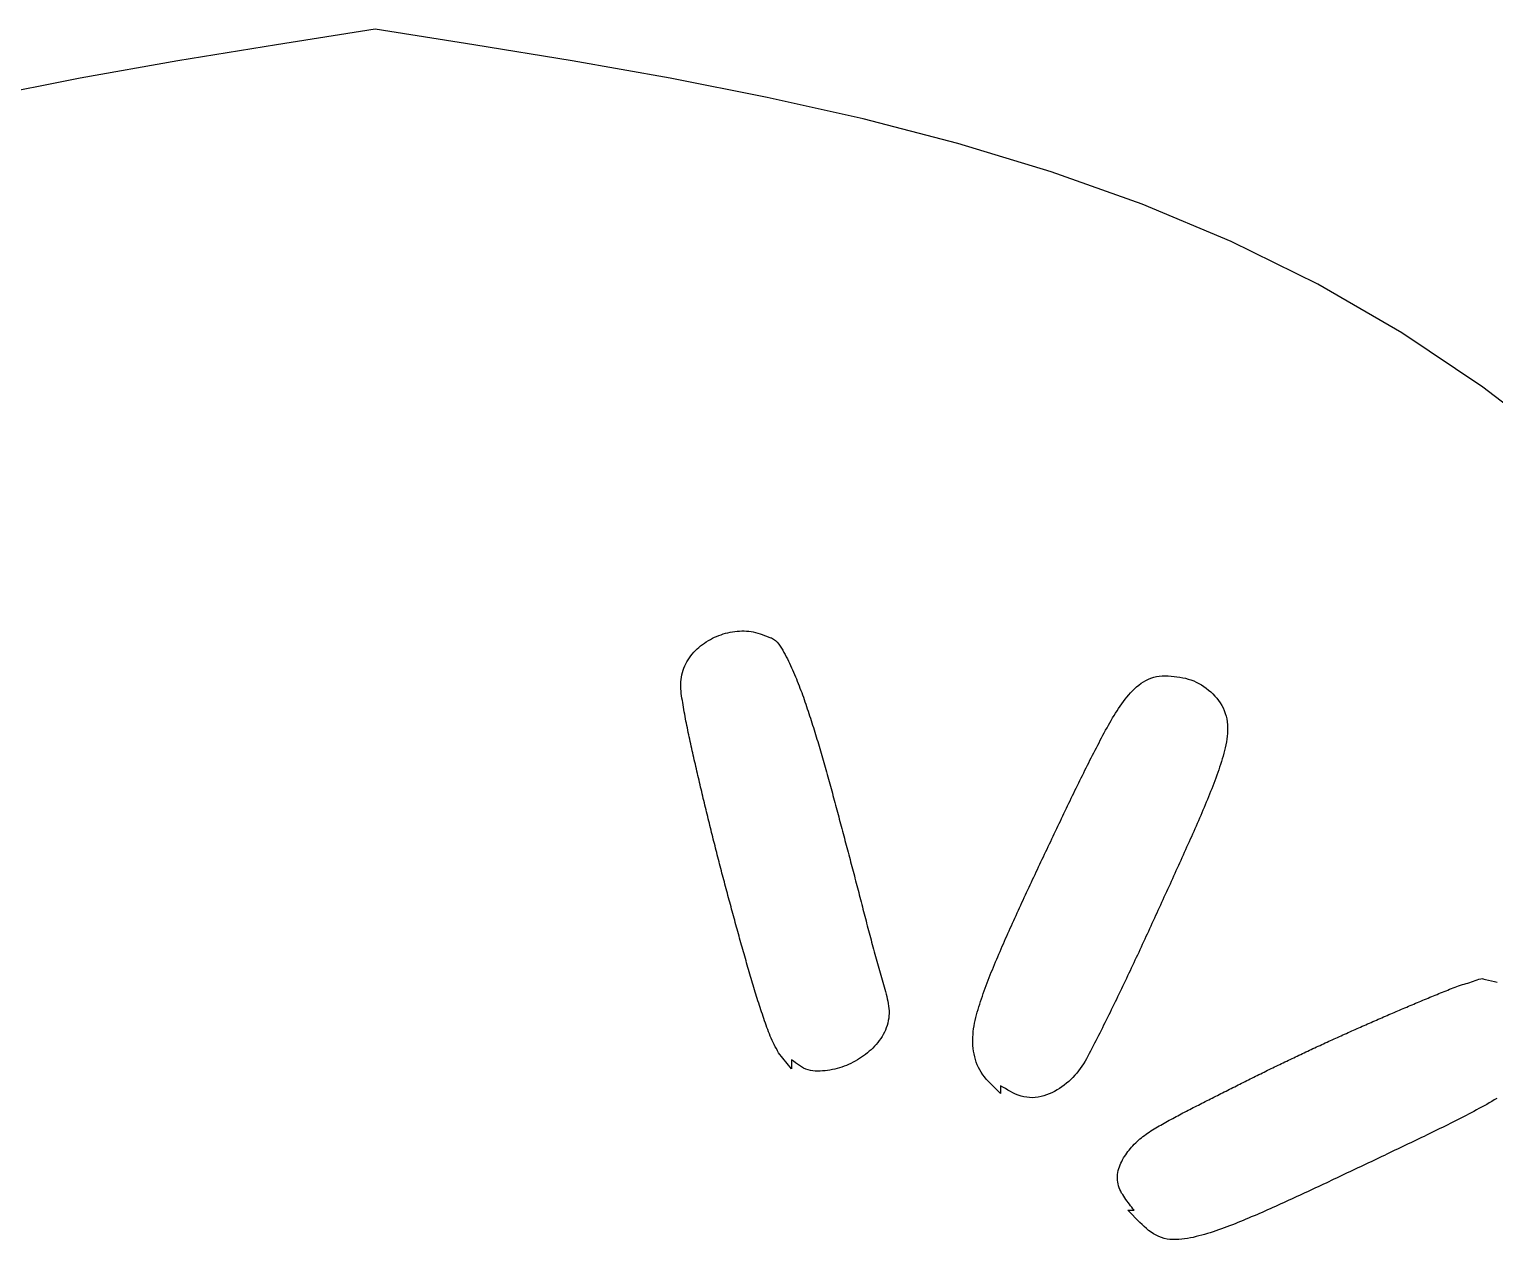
# Model space of a CAD drawing. Extents: x 94.2 to 110.9, y 183.9 to 225.2.
# Drawn here: x 106.144 to 109.278, y 189.358 to 191.946 of the extents above; entities that cross this region are included whole.
import ezdxf

# ---------------------------------------------------------------- set-up
doc = ezdxf.new("R2010")
doc.units = 0
doc.layers.add('CALQUE_1', color=7, linetype='CONTINUOUS')

msp = doc.modelspace()

# ---------------------------------------------------------------- linework, layer by layer
at = {"layer": 'CALQUE_1', "color": 7}
for points in [[(106.8835, 191.9456), (106.6724, 191.9124), (106.4618, 191.878), (106.2524, 191.841), (106.0448, 191.8001)], [(109.4188, 191.0536), (109.2521, 191.1809), (109.0789, 191.2969), (108.8995, 191.4008), (108.7143, 191.4921), (108.5239, 191.5717), (108.329, 191.6411), (108.13, 191.7014), (107.9275, 191.7539), (107.7222, 191.8), (107.5145, 191.8409), (107.3051, 191.8779), (107.0946, 191.9124), (106.8835, 191.9456)], [(107.7461, 189.7576), (107.744, 189.7621), (107.7417, 189.7665), (107.7389, 189.7707), (107.7366, 189.7751), (107.7345, 189.7796), (107.7323, 189.7841), (107.7303, 189.7886), (107.7284, 189.7932), (107.7266, 189.7979), (107.7249, 189.8026), (107.7232, 189.8073), (107.7215, 189.812), (107.7198, 189.8166), (107.7181, 189.8213), (107.7165, 189.826), (107.7148, 189.8307), (107.7132, 189.8354), (107.7116, 189.8402), (107.71, 189.8449), (107.7085, 189.8496), (107.7069, 189.8544), (107.7054, 189.8591), (107.7039, 189.8639), (107.7023, 189.8686), (107.7008, 189.8734), (107.6994, 189.8781), (107.6979, 189.8829), (107.6964, 189.8876), (107.695, 189.8924), (107.6935, 189.8972), (107.6921, 189.9019), (107.6906, 189.9067), (107.6892, 189.9115), (107.6878, 189.9163), (107.6864, 189.9211), (107.685, 189.9258), (107.6836, 189.9306), (107.6822, 189.9354), (107.6808, 189.9402), (107.6794, 189.945), (107.678, 189.9498), (107.6767, 189.9546), (107.6753, 189.9594), (107.6739, 189.9641), (107.6726, 189.9689), (107.6712, 189.9737), (107.6699, 189.9785), (107.6685, 189.9833), (107.6672, 189.9881), (107.6658, 189.9929), (107.6645, 189.9977), (107.6631, 190.0025), (107.6618, 190.0073), (107.6605, 190.0121), (107.6591, 190.0169), (107.6578, 190.0217), (107.6565, 190.0265), (107.6552, 190.0314), (107.6538, 190.0362), (107.6525, 190.041), (107.6512, 190.0458), (107.6499, 190.0506), (107.6486, 190.0554), (107.6473, 190.0602), (107.6459, 190.065), (107.6446, 190.0698), (107.6433, 190.0746), (107.642, 190.0794), (107.6407, 190.0842), (107.6394, 190.0891), (107.6381, 190.0939), (107.6368, 190.0987), (107.6356, 190.1035), (107.6343, 190.1083), (107.633, 190.1131), (107.6317, 190.1179), (107.6304, 190.1228), (107.6292, 190.1276), (107.6279, 190.1324), (107.6266, 190.1372), (107.6253, 190.142), (107.6241, 190.1469), (107.6228, 190.1517), (107.6216, 190.1565), (107.6203, 190.1613), (107.6191, 190.1662), (107.6178, 190.171), (107.6166, 190.1758), (107.6153, 190.1806), (107.6141, 190.1855), (107.6128, 190.1903), (107.6116, 190.1951), (107.6104, 190.1999), (107.6092, 190.2048), (107.6079, 190.2096), (107.6067, 190.2144), (107.6055, 190.2193), (107.6043, 190.2241), (107.6031, 190.2289), (107.6019, 190.2338), (107.6007, 190.2386), (107.5995, 190.2435), (107.5983, 190.2483), (107.5971, 190.2531), (107.5959, 190.258), (107.5947, 190.2628), (107.5935, 190.2677), (107.5923, 190.2725), (107.5912, 190.2773), (107.59, 190.2822), (107.5888, 190.287), (107.5877, 190.2919), (107.5865, 190.2967), (107.5853, 190.3016), (107.5842, 190.3064), (107.583, 190.3113), (107.5819, 190.3161), (107.5807, 190.321), (107.5796, 190.3258), (107.5784, 190.3307), (107.5773, 190.3355), (107.5762, 190.3404), (107.5751, 190.3452), (107.5739, 190.3501), (107.5728, 190.3549), (107.5717, 190.3598), (107.5706, 190.3647), (107.5694, 190.3695), (107.5683, 190.3744), (107.5672, 190.3792), (107.5661, 190.3841), (107.565, 190.389), (107.5639, 190.3938), (107.5628, 190.3987), (107.5617, 190.4035), (107.5606, 190.4084), (107.5596, 190.4133), (107.5585, 190.4181), (107.5574, 190.423), (107.5564, 190.4279), (107.5553, 190.4328), (107.5543, 190.4376), (107.5533, 190.4425), (107.5522, 190.4474), (107.5512, 190.4523), (107.5503, 190.4572), (107.5493, 190.462), (107.5483, 190.4669), (107.5474, 190.4718), (107.5465, 190.4767), (107.5456, 190.4816), (107.5447, 190.4865), (107.5438, 190.4914), (107.5429, 190.4963), (107.5421, 190.5012), (107.5413, 190.5062), (107.5405, 190.5111), (107.5397, 190.516), (107.539, 190.521), (107.5383, 190.5259), (107.5378, 190.5309), (107.5374, 190.5359), (107.5372, 190.5408), (107.5372, 190.5458), (107.5374, 190.5508), (107.5379, 190.5558), (107.5386, 190.5608), (107.5395, 190.5657), (107.5407, 190.5706), (107.5421, 190.5754), (107.5438, 190.5802), (107.5457, 190.5848), (107.5478, 190.5893), (107.5502, 190.5937), (107.5528, 190.598), (107.5556, 190.6022), (107.5586, 190.6062), (107.5617, 190.6101), (107.565, 190.6139), (107.5685, 190.6175), (107.5721, 190.621), (107.5758, 190.6244), (107.5797, 190.6276), (107.5836, 190.6306), (107.5877, 190.6336), (107.5918, 190.6363), (107.5961, 190.639), (107.6004, 190.6414), (107.6049, 190.6438), (107.6094, 190.6459), (107.6139, 190.6479), (107.6186, 190.6498), (107.6233, 190.6515), (107.628, 190.653), (107.6328, 190.6544), (107.6377, 190.6556), (107.6426, 190.6567), (107.6475, 190.6576), (107.6525, 190.6584), (107.6575, 190.6589), (107.6625, 190.6593), (107.6675, 190.6595), (107.6725, 190.6595), (107.6775, 190.6593), (107.6825, 190.6589), (107.6874, 190.6582), (107.6923, 190.6573), (107.6971, 190.6562), (107.7019, 190.6548), (107.7066, 190.6533), (107.7114, 190.6517), (107.7161, 190.65), (107.7207, 190.6481), (107.7254, 190.6463), (107.7301, 190.6444)], [(107.7301, 190.6444), (107.7309, 190.6449)], [(107.7309, 190.6449), (107.7352, 190.6419), (107.7394, 190.6388), (107.7433, 190.6353), (107.7468, 190.6314), (107.7499, 190.6272), (107.7527, 190.6228), (107.7554, 190.6182), (107.7579, 190.6137), (107.7604, 190.6091), (107.7628, 190.6044), (107.7651, 190.5997), (107.7674, 190.5951), (107.7697, 190.5903), (107.7719, 190.5856), (107.7741, 190.5809), (107.7763, 190.5761), (107.7784, 190.5713), (107.7804, 190.5665), (107.7824, 190.5617), (107.7844, 190.5568), (107.7864, 190.552), (107.7883, 190.5471), (107.7902, 190.5422), (107.792, 190.5373), (107.7939, 190.5325), (107.7957, 190.5276), (107.7975, 190.5226), (107.7993, 190.5177), (107.801, 190.5128), (107.8028, 190.5079), (107.8045, 190.5029), (107.8062, 190.498), (107.8078, 190.493), (107.8095, 190.4881), (107.8112, 190.4831), (107.8128, 190.4781), (107.8144, 190.4732), (107.816, 190.4682), (107.8176, 190.4632), (107.8192, 190.4582), (107.8207, 190.4532), (107.8223, 190.4482), (107.8238, 190.4432), (107.8254, 190.4382), (107.8269, 190.4332), (107.8284, 190.4282), (107.83, 190.4232), (107.8315, 190.4182), (107.833, 190.4132), (107.8344, 190.4082), (107.8359, 190.4032), (107.8374, 190.3982), (107.8389, 190.3932), (107.8403, 190.3881), (107.8418, 190.3831), (107.8432, 190.3781), (107.8446, 190.373), (107.8461, 190.368), (107.8475, 190.363), (107.8489, 190.358), (107.8503, 190.3529), (107.8517, 190.3479), (107.8531, 190.3428), (107.8545, 190.3378), (107.8558, 190.3328), (107.8572, 190.3277), (107.8586, 190.3227), (107.86, 190.3176), (107.8613, 190.3126), (107.8627, 190.3075), (107.8641, 190.3025), (107.8654, 190.2974), (107.8668, 190.2924), (107.8681, 190.2873), (107.8695, 190.2823), (107.8708, 190.2772), (107.8722, 190.2722), (107.8735, 190.2671), (107.8749, 190.2621), (107.8762, 190.257), (107.8775, 190.252), (107.8789, 190.2469), (107.8802, 190.2419), (107.8816, 190.2368), (107.8829, 190.2318), (107.8843, 190.2267), (107.8856, 190.2217), (107.887, 190.2166), (107.8883, 190.2115), (107.8897, 190.2065), (107.891, 190.2014), (107.8924, 190.1964), (107.8937, 190.1913), (107.895, 190.1863), (107.8964, 190.1812), (107.8977, 190.1762), (107.8991, 190.1711), (107.9004, 190.1661), (107.9017, 190.161), (107.9031, 190.156), (107.9044, 190.1509), (107.9057, 190.1458), (107.9071, 190.1408), (107.9084, 190.1357), (107.9097, 190.1307), (107.911, 190.1256), (107.9124, 190.1206), (107.9137, 190.1155), (107.915, 190.1104), (107.9163, 190.1054), (107.9176, 190.1003), (107.919, 190.0953), (107.9203, 190.0902), (107.9216, 190.0851), (107.9229, 190.0801), (107.9242, 190.075), (107.9255, 190.0699), (107.9268, 190.0649), (107.9281, 190.0598), (107.9294, 190.0547), (107.9307, 190.0497), (107.932, 190.0446), (107.9333, 190.0395), (107.9347, 190.0345), (107.936, 190.0294), (107.9373, 190.0243), (107.9386, 190.0193), (107.9399, 190.0142), (107.9413, 190.0092), (107.9426, 190.0041), (107.944, 189.9991), (107.9453, 189.994), (107.9467, 189.989), (107.948, 189.9839), (107.9494, 189.9789), (107.9508, 189.9738), (107.9522, 189.9688), (107.9536, 189.9638), (107.955, 189.9587), (107.9564, 189.9537), (107.9579, 189.9487), (107.9593, 189.9437), (107.9608, 189.9386), (107.9622, 189.9336), (107.9637, 189.9286), (107.9652, 189.9236), (107.9666, 189.9186), (107.9681, 189.9136), (107.9695, 189.9086), (107.9709, 189.9035), (107.9723, 189.8985), (107.9737, 189.8934), (107.975, 189.8884), (107.9763, 189.8833), (107.9775, 189.8782), (107.9786, 189.8731), (107.9797, 189.8679), (107.9807, 189.8628), (107.9816, 189.8576), (107.9822, 189.8524), (107.9826, 189.8472), (107.9827, 189.842), (107.9824, 189.8368), (107.9818, 189.8315), (107.9809, 189.8264), (107.9797, 189.8212), (107.9783, 189.8162), (107.9766, 189.8112), (107.9747, 189.8063), (107.9725, 189.8015), (107.9702, 189.7969), (107.9676, 189.7923), (107.9648, 189.7879), (107.9617, 189.7836), (107.9585, 189.7795), (107.9551, 189.7755), (107.9516, 189.7716), (107.9479, 189.7679), (107.9441, 189.7642), (107.9402, 189.7608), (107.9362, 189.7574), (107.9321, 189.7542), (107.9279, 189.7511), (107.9236, 189.7481), (107.9192, 189.7452), (107.9148, 189.7425), (107.9102, 189.7399), (107.9056, 189.7374), (107.9009, 189.7351), (107.8962, 189.7328), (107.8914, 189.7308), (107.8865, 189.7289), (107.8816, 189.7271), (107.8766, 189.7255), (107.8715, 189.7241), (107.8665, 189.7228), (107.8614, 189.7217), (107.8562, 189.7208), (107.851, 189.72), (107.8458, 189.7193), (107.8406, 189.7188), (107.8354, 189.7185), (107.8301, 189.7184), (107.8249, 189.7185), (107.8197, 189.719), (107.8145, 189.7198), (107.8094, 189.721), (107.8044, 189.7227), (107.7997, 189.7249), (107.7952, 189.7276), (107.7908, 189.7305), (107.7865, 189.7335), (107.7822, 189.7365), (107.778, 189.7395), (107.7737, 189.7425)], [(108.1945, 189.697), (108.1905, 189.7016), (108.1866, 189.7062), (108.1829, 189.7109), (108.1795, 189.7159), (108.1764, 189.7211), (108.1737, 189.7265), (108.1713, 189.732), (108.1692, 189.7377), (108.1674, 189.7434), (108.1658, 189.7493), (108.1645, 189.7551), (108.1634, 189.7611), (108.1625, 189.7671), (108.1619, 189.7731), (108.1615, 189.7791), (108.1615, 189.7851), (108.1616, 189.7911), (108.1621, 189.7971), (108.1627, 189.8032), (108.1635, 189.8091), (108.1645, 189.8151), (108.1656, 189.821), (108.1669, 189.8269), (108.1683, 189.8328), (108.1698, 189.8386), (108.1713, 189.8444), (108.173, 189.8502), (108.1747, 189.856), (108.1764, 189.8618), (108.1783, 189.8675), (108.1802, 189.8732), (108.1821, 189.8789), (108.1841, 189.8846), (108.1861, 189.8903), (108.1882, 189.896), (108.1903, 189.9016), (108.1925, 189.9073), (108.1946, 189.9129), (108.1968, 189.9185), (108.1991, 189.9241), (108.2013, 189.9297), (108.2036, 189.9353), (108.2059, 189.9409), (108.2082, 189.9464), (108.2105, 189.952), (108.2128, 189.9576), (108.2151, 189.9631), (108.2175, 189.9687), (108.2199, 189.9742), (108.2222, 189.9797), (108.2246, 189.9853), (108.227, 189.9908), (108.2295, 189.9963), (108.2319, 190.0018), (108.2343, 190.0073), (108.2368, 190.0129), (108.2392, 190.0184), (108.2417, 190.0239), (108.2442, 190.0293), (108.2466, 190.0348), (108.2491, 190.0403), (108.2516, 190.0458), (108.2541, 190.0513), (108.2566, 190.0568), (108.2591, 190.0623), (108.2616, 190.0677), (108.2641, 190.0732), (108.2667, 190.0787), (108.2692, 190.0841), (108.2717, 190.0896), (108.2743, 190.0951), (108.2768, 190.1005), (108.2793, 190.106), (108.2819, 190.1115), (108.2844, 190.1169), (108.287, 190.1224), (108.2895, 190.1278), (108.2921, 190.1333), (108.2947, 190.1388), (108.2972, 190.1442), (108.2998, 190.1497), (108.3024, 190.1551), (108.3049, 190.1606), (108.3075, 190.166), (108.3101, 190.1715), (108.3127, 190.1769), (108.3152, 190.1824), (108.3178, 190.1878), (108.3204, 190.1932), (108.323, 190.1987), (108.3256, 190.2041), (108.3282, 190.2096), (108.3307, 190.215), (108.3333, 190.2205), (108.3359, 190.2259), (108.3385, 190.2314), (108.3411, 190.2368), (108.3437, 190.2422), (108.3463, 190.2477), (108.3489, 190.2531), (108.3515, 190.2586), (108.3541, 190.264), (108.3567, 190.2694), (108.3593, 190.2749), (108.3619, 190.2803), (108.3645, 190.2857), (108.3671, 190.2912), (108.3697, 190.2966), (108.3723, 190.302), (108.375, 190.3074), (108.3776, 190.3129), (108.3802, 190.3183), (108.3829, 190.3237), (108.3855, 190.3291), (108.3881, 190.3345), (108.3908, 190.3399), (108.3935, 190.3453), (108.3961, 190.3507), (108.3988, 190.3561), (108.4015, 190.3615), (108.4042, 190.3669), (108.4068, 190.3723), (108.4095, 190.3777), (108.4123, 190.3831), (108.415, 190.3885), (108.4177, 190.3938), (108.4205, 190.3992), (108.4232, 190.4046), (108.426, 190.4099), (108.4288, 190.4153), (108.4316, 190.4206), (108.4344, 190.4259), (108.4372, 190.4313), (108.44, 190.4366), (108.4429, 190.4419), (108.4458, 190.4472), (108.4487, 190.4525), (108.4516, 190.4577), (108.4546, 190.463), (108.4576, 190.4682), (108.4607, 190.4734), (108.4638, 190.4786), (108.467, 190.4837), (108.4702, 190.4888), (108.4735, 190.4938), (108.4768, 190.4988), (108.4802, 190.5038), (108.4838, 190.5087), (108.4874, 190.5135), (108.4911, 190.5182), (108.495, 190.5229), (108.499, 190.5274), (108.5032, 190.5317), (108.5075, 190.5359), (108.512, 190.54), (108.5166, 190.5438), (108.5214, 190.5475), (108.5265, 190.5508), (108.5317, 190.5538), (108.5371, 190.5564), (108.5427, 190.5586), (108.5485, 190.5604), (108.5544, 190.5618), (108.5603, 190.5627), (108.5663, 190.5633), (108.5724, 190.5636), (108.5784, 190.5638)], [(108.5797, 190.5636), (108.5859, 190.5629), (108.5921, 190.5623), (108.5983, 190.5615), (108.6044, 190.5606), (108.6105, 190.5595), (108.6165, 190.5582), (108.6224, 190.5566), (108.6283, 190.5548), (108.6341, 190.5526), (108.6397, 190.55), (108.6452, 190.5472), (108.6506, 190.5441), (108.6558, 190.5407), (108.6609, 190.5371), (108.6658, 190.5332), (108.6705, 190.5291), (108.6751, 190.5248), (108.6794, 190.5203), (108.6834, 190.5156), (108.6872, 190.5107), (108.6907, 190.5056), (108.6939, 190.5003), (108.6968, 190.4948), (108.6993, 190.4891), (108.7015, 190.4833), (108.7033, 190.4774), (108.7048, 190.4713), (108.7058, 190.4652), (108.7064, 190.4591), (108.7067, 190.4529), (108.7067, 190.4467), (108.7063, 190.4405), (108.7057, 190.4343), (108.7049, 190.4282), (108.7039, 190.4221), (108.7028, 190.416), (108.7015, 190.4099), (108.7, 190.4039), (108.6985, 190.3979), (108.6968, 190.392), (108.6951, 190.3861), (108.6933, 190.3802), (108.6914, 190.3743), (108.6895, 190.3684), (108.6875, 190.3625), (108.6855, 190.3567), (108.6834, 190.3509), (108.6813, 190.3451), (108.6792, 190.3393), (108.677, 190.3335), (108.6748, 190.3277), (108.6726, 190.322), (108.6703, 190.3162), (108.668, 190.3105), (108.6657, 190.3047), (108.6634, 190.299), (108.661, 190.2933), (108.6586, 190.2876), (108.6562, 190.2819), (108.6538, 190.2762), (108.6514, 190.2705), (108.649, 190.2649), (108.6465, 190.2592), (108.6441, 190.2535), (108.6416, 190.2479), (108.6391, 190.2422), (108.6366, 190.2366), (108.6341, 190.2309), (108.6316, 190.2253), (108.6291, 190.2196), (108.6266, 190.214), (108.6241, 190.2083), (108.6216, 190.2027), (108.619, 190.1971), (108.6165, 190.1914), (108.614, 190.1858), (108.6114, 190.1802), (108.6089, 190.1745), (108.6063, 190.1689), (108.6038, 190.1633), (108.6013, 190.1577), (108.5987, 190.152), (108.5961, 190.1464), (108.5936, 190.1408), (108.591, 190.1352), (108.5885, 190.1295), (108.5859, 190.1239), (108.5834, 190.1183), (108.5808, 190.1127), (108.5782, 190.1071), (108.5757, 190.1014), (108.5731, 190.0958), (108.5705, 190.0902), (108.568, 190.0846), (108.5654, 190.079), (108.5628, 190.0733), (108.5603, 190.0677), (108.5577, 190.0621), (108.5551, 190.0565), (108.5526, 190.0509), (108.55, 190.0453), (108.5474, 190.0396), (108.5448, 190.034), (108.5423, 190.0284), (108.5397, 190.0228), (108.5371, 190.0172), (108.5345, 190.0116), (108.5319, 190.006), (108.5294, 190.0004), (108.5268, 189.9947), (108.5242, 189.9891), (108.5216, 189.9835), (108.519, 189.9779), (108.5164, 189.9723), (108.5138, 189.9667), (108.5112, 189.9611), (108.5085, 189.9555), (108.5059, 189.9499), (108.5033, 189.9444), (108.5007, 189.9388), (108.498, 189.9332), (108.4954, 189.9276), (108.4927, 189.922), (108.4901, 189.9164), (108.4874, 189.9109), (108.4848, 189.9053), (108.4821, 189.8997), (108.4794, 189.8942), (108.4767, 189.8886), (108.4741, 189.883), (108.4714, 189.8775), (108.4687, 189.8719), (108.466, 189.8663), (108.4633, 189.8608), (108.4606, 189.8552), (108.4579, 189.8497), (108.4551, 189.8441), (108.4524, 189.8386), (108.4497, 189.8331), (108.4469, 189.8275), (108.4442, 189.822), (108.4414, 189.8165), (108.4387, 189.8109), (108.4359, 189.8054), (108.4332, 189.7999), (108.4304, 189.7944), (108.4276, 189.7889), (108.4248, 189.7834), (108.422, 189.7779), (108.4192, 189.7724), (108.4163, 189.7669), (108.4135, 189.7614), (108.4106, 189.7559), (108.4077, 189.7505), (108.4047, 189.7451), (108.4017, 189.7397), (108.3985, 189.7344), (108.3951, 189.7292), (108.3916, 189.7241), (108.3879, 189.7191), (108.3841, 189.7143), (108.3801, 189.7096), (108.3759, 189.705), (108.3715, 189.7006), (108.367, 189.6964), (108.3623, 189.6924), (108.3574, 189.6885), (108.3524, 189.6849), (108.3473, 189.6814), (108.342, 189.6782), (108.3366, 189.6752), (108.331, 189.6724), (108.3253, 189.6698), (108.3196, 189.6676), (108.3137, 189.6656), (108.3077, 189.664), (108.3016, 189.6628), (108.2954, 189.6621), (108.2892, 189.6617), (108.283, 189.6619), (108.2769, 189.6625), (108.2708, 189.6636), (108.2648, 189.6652), (108.259, 189.6672), (108.2532, 189.6695), (108.2476, 189.6721), (108.2421, 189.6749), (108.2366, 189.6779), (108.2313, 189.681), (108.226, 189.6841), (108.2207, 189.6873)], [(108.5784, 190.5638), (108.5797, 190.5636)], [(108.5066, 189.421), (108.5041, 189.4243), (108.5016, 189.4275), (108.499, 189.4308), (108.4965, 189.4341), (108.4941, 189.4374), (108.4916, 189.4407), (108.4891, 189.4441), (108.4867, 189.4475), (108.4844, 189.4509), (108.4822, 189.4544), (108.48, 189.4579), (108.4781, 189.4616), (108.4763, 189.4653), (108.4747, 189.4692), (108.4734, 189.4731), (108.4723, 189.4772), (108.4715, 189.4812), (108.471, 189.4854), (108.4708, 189.4895), (108.4709, 189.4936), (108.4713, 189.4978), (108.4719, 189.5019), (108.4728, 189.5059), (108.4739, 189.51), (108.4753, 189.514), (108.4768, 189.5179), (108.4784, 189.5217), (108.4802, 189.5255), (108.4821, 189.5292), (108.4842, 189.5328), (108.4863, 189.5363), (108.4886, 189.5398), (108.491, 189.5432), (108.4935, 189.5465), (108.496, 189.5497), (108.4987, 189.5529), (108.5014, 189.5561), (108.5042, 189.5591), (108.507, 189.5621), (108.51, 189.565), (108.513, 189.5679), (108.5161, 189.5707), (108.5192, 189.5734), (108.5224, 189.5761), (108.5256, 189.5787), (108.5289, 189.5812), (108.5322, 189.5836), (108.5356, 189.586), (108.539, 189.5883), (108.5425, 189.5906), (108.546, 189.5928), (108.5495, 189.5949), (108.5531, 189.5971), (108.5566, 189.5992), (108.5602, 189.6012), (108.5638, 189.6033), (108.5674, 189.6054), (108.571, 189.6074), (108.5746, 189.6094), (108.5782, 189.6114), (108.5818, 189.6134), (108.5855, 189.6154), (108.5891, 189.6174), (108.5928, 189.6193), (108.5964, 189.6213), (108.6001, 189.6232), (108.6037, 189.6252), (108.6074, 189.6271), (108.611, 189.629), (108.6147, 189.6309), (108.6184, 189.6328), (108.6221, 189.6347), (108.6257, 189.6366), (108.6294, 189.6385), (108.6331, 189.6404), (108.6368, 189.6423), (108.6405, 189.6441), (108.6442, 189.646), (108.6479, 189.6479), (108.6515, 189.6498), (108.6552, 189.6516), (108.6589, 189.6535), (108.6626, 189.6554), (108.6663, 189.6573), (108.67, 189.6591), (108.6737, 189.661), (108.6774, 189.6629), (108.6811, 189.6647), (108.6848, 189.6666), (108.6884, 189.6685), (108.6921, 189.6703), (108.6958, 189.6722), (108.6995, 189.6741), (108.7032, 189.6759), (108.7069, 189.6778), (108.7106, 189.6797), (108.7143, 189.6815), (108.718, 189.6834), (108.7217, 189.6852), (108.7254, 189.6871), (108.7291, 189.6889), (108.7328, 189.6908), (108.7365, 189.6926), (108.7402, 189.6945), (108.7439, 189.6963), (108.7476, 189.6982), (108.7513, 189.7), (108.755, 189.7019), (108.7587, 189.7037), (108.7624, 189.7055), (108.7661, 189.7074), (108.7698, 189.7092), (108.7735, 189.7111), (108.7773, 189.7129), (108.781, 189.7147), (108.7847, 189.7165), (108.7884, 189.7184), (108.7921, 189.7202), (108.7958, 189.722), (108.7995, 189.7238), (108.8033, 189.7256), (108.807, 189.7274), (108.8107, 189.7293), (108.8144, 189.7311), (108.8181, 189.7329), (108.8219, 189.7347), (108.8256, 189.7365), (108.8293, 189.7383), (108.8331, 189.7401), (108.8368, 189.7418), (108.8405, 189.7436), (108.8443, 189.7454), (108.848, 189.7472), (108.8517, 189.749), (108.8555, 189.7507), (108.8592, 189.7525), (108.8629, 189.7543), (108.8667, 189.756), (108.8704, 189.7578), (108.8742, 189.7596), (108.8779, 189.7613), (108.8817, 189.7631), (108.8854, 189.7648), (108.8892, 189.7666), (108.8929, 189.7683), (108.8967, 189.7701), (108.9004, 189.7718), (108.9042, 189.7735), (108.9079, 189.7753), (108.9117, 189.777), (108.9155, 189.7787), (108.9192, 189.7804), (108.923, 189.7822), (108.9268, 189.7839), (108.9305, 189.7856), (108.9343, 189.7873), (108.9381, 189.789), (108.9418, 189.7907), (108.9456, 189.7924), (108.9494, 189.7941), (108.9531, 189.7958), (108.9569, 189.7975), (108.9607, 189.7992), (108.9645, 189.8009), (108.9682, 189.8026), (108.972, 189.8043), (108.9758, 189.8059), (108.9796, 189.8076), (108.9834, 189.8093), (108.9871, 189.811), (108.9909, 189.8127), (108.9947, 189.8143), (108.9985, 189.816), (109.0023, 189.8177), (109.0061, 189.8193), (109.0099, 189.821), (109.0136, 189.8227), (109.0174, 189.8243), (109.0212, 189.826), (109.025, 189.8276), (109.0288, 189.8293), (109.0326, 189.8309), (109.0364, 189.8326), (109.0402, 189.8342), (109.044, 189.8359), (109.0478, 189.8375), (109.0516, 189.8392), (109.0554, 189.8408), (109.0592, 189.8424), (109.063, 189.8441), (109.0668, 189.8457), (109.0706, 189.8473), (109.0744, 189.849), (109.0782, 189.8506), (109.082, 189.8522), (109.0858, 189.8538), (109.0896, 189.8555), (109.0934, 189.8571), (109.0972, 189.8587), (109.101, 189.8603), (109.1049, 189.8619), (109.1087, 189.8635), (109.1125, 189.8651), (109.1163, 189.8667), (109.1201, 189.8683), (109.1239, 189.8699), (109.1277, 189.8715), (109.1316, 189.8731), (109.1354, 189.8747), (109.1392, 189.8763), (109.143, 189.8779), (109.1469, 189.8795), (109.1507, 189.881), (109.1545, 189.8826), (109.1583, 189.8841), (109.1622, 189.8857), (109.166, 189.8872), (109.1699, 189.8888), (109.1737, 189.8903), (109.1775, 189.8919), (109.1814, 189.8934), (109.1852, 189.8949), (109.1891, 189.8965), (109.1929, 189.898), (109.1968, 189.8994), (109.2007, 189.9008), (109.2046, 189.9021), (109.2086, 189.9034), (109.2125, 189.9045), (109.2165, 189.9057), (109.2205, 189.9068), (109.2244, 189.908), (109.2283, 189.9094), (109.2322, 189.9108), (109.2361, 189.9122), (109.2401, 189.9135), (109.244, 189.9149), (109.2479, 189.916), (109.2521, 189.9165)], [(109.2521, 189.9165), (109.2521, 189.9159)], [(109.2521, 189.9159), (109.2584, 189.9146), (109.2647, 189.9132), (109.271, 189.9117), (109.2772, 189.9101), (109.2833, 189.9084)], [(107.7737, 189.7425), (107.7737, 189.7232), (107.7461, 189.7576)], [(108.2207, 189.6873), (108.2207, 189.6709), (108.1945, 189.697)], [(109.2823, 189.66), (109.2769, 189.6568), (109.2715, 189.6536), (109.2661, 189.6505), (109.2606, 189.6474), (109.2551, 189.6444), (109.2496, 189.6413), (109.2441, 189.6383), (109.2386, 189.6354), (109.233, 189.6324), (109.2275, 189.6295), (109.2219, 189.6266), (109.2164, 189.6237), (109.2108, 189.6208), (109.2052, 189.618), (109.1996, 189.6151), (109.194, 189.6123), (109.1884, 189.6095), (109.1828, 189.6067), (109.1772, 189.6039), (109.1716, 189.6011), (109.166, 189.5983), (109.1604, 189.5955), (109.1547, 189.5928), (109.1491, 189.59), (109.1435, 189.5873), (109.1378, 189.5845), (109.1322, 189.5818), (109.1266, 189.579), (109.1209, 189.5763), (109.1153, 189.5736), (109.1096, 189.5709), (109.104, 189.5681), (109.0983, 189.5654), (109.0927, 189.5627), (109.087, 189.56), (109.0814, 189.5573), (109.0757, 189.5546), (109.0701, 189.5519), (109.0644, 189.5492), (109.0587, 189.5465), (109.0531, 189.5438), (109.0474, 189.5411), (109.0418, 189.5384), (109.0361, 189.5357), (109.0304, 189.533), (109.0248, 189.5303), (109.0191, 189.5276), (109.0135, 189.5249), (109.0078, 189.5222), (109.0021, 189.5195), (108.9965, 189.5168), (108.9908, 189.5141), (108.9851, 189.5115), (108.9795, 189.5088), (108.9738, 189.5061), (108.9681, 189.5034), (108.9625, 189.5007), (108.9568, 189.498), (108.9511, 189.4954), (108.9455, 189.4927), (108.9398, 189.49), (108.9341, 189.4873), (108.9284, 189.4847), (108.9228, 189.482), (108.9171, 189.4793), (108.9114, 189.4767), (108.9057, 189.474), (108.9001, 189.4713), (108.8944, 189.4687), (108.8887, 189.466), (108.883, 189.4634), (108.8773, 189.4607), (108.8717, 189.4581), (108.866, 189.4555), (108.8603, 189.4528), (108.8546, 189.4502), (108.8489, 189.4476), (108.8432, 189.4449), (108.8375, 189.4423), (108.8318, 189.4397), (108.8261, 189.4371), (108.8204, 189.4345), (108.8147, 189.4319), (108.809, 189.4294), (108.8033, 189.4268), (108.7975, 189.4242), (108.7918, 189.4217), (108.7861, 189.4192), (108.7803, 189.4166), (108.7746, 189.4141), (108.7688, 189.4116), (108.7631, 189.4092), (108.7573, 189.4067), (108.7515, 189.4043), (108.7457, 189.4018), (108.7399, 189.3994), (108.7341, 189.397), (108.7283, 189.3947), (108.7225, 189.3923), (108.7167, 189.39), (108.7108, 189.3877), (108.705, 189.3855), (108.6991, 189.3833), (108.6932, 189.3812), (108.6873, 189.3791), (108.6814, 189.377), (108.6754, 189.375), (108.6694, 189.3731), (108.6635, 189.3712), (108.6574, 189.3694), (108.6514, 189.3677), (108.6454, 189.3661), (108.6393, 189.3646), (108.6332, 189.3631), (108.627, 189.3618), (108.6209, 189.3607), (108.6147, 189.3597), (108.6084, 189.359), (108.6022, 189.3584), (108.5959, 189.3582), (108.5896, 189.3582), (108.5833, 189.3586), (108.5771, 189.3595), (108.571, 189.3608), (108.565, 189.3627), (108.5592, 189.3651), (108.5535, 189.3679), (108.5481, 189.371), (108.5428, 189.3744), (108.5377, 189.3781), (108.5329, 189.382), (108.5282, 189.3862), (108.5236, 189.3905), (108.519, 189.3948)], [(108.519, 189.3948), (108.4929, 189.421), (108.5066, 189.421)]]:
    msp.add_lwpolyline(points, dxfattribs=at)
msp.add_lwpolyline([(106.8835, 191.9456)], close=True, dxfattribs=at)

doc.saveas('drawing.dxf')
